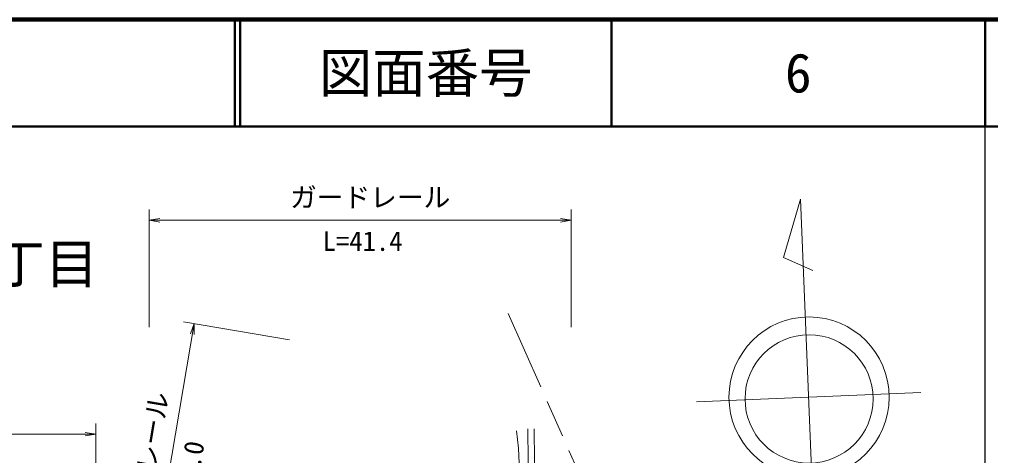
# Model space of a CAD drawing. Units: millimetres at full size, sheet at 1:1000; details may follow other scales. Extents: x 40000 to 680000, y 20000 to 380000.
# Drawn here: x 488580 to 579500, y 339213 to 380000 of the extents above; entities that cross this region are included whole.
import ezdxf
from ezdxf.enums import TextEntityAlignment as Align

# ---------------------------------------------------------------- set-up
doc = ezdxf.new("R2010")
doc.units = ezdxf.units.MM
doc.header["$LTSCALE"] = 1000
doc.linetypes.add('CHAIN', pattern=[18.5, 12, -1.5, 3.5, -1.5])
for name, color, linetype, lineweight in [('M-BGD', 7, 'Continuous', 13), ('M-BMK', 2, 'CHAIN', 13), ('M-BMK-SRVR', 3, 'Continuous', 13), ('M-STR-HTXT', 7, 'Continuous', 13), ('M-TTL', 2, 'Continuous', 140), ('M-TTL-BAND', 7, 'Continuous', 25), ('M-TTL-LINE', 7, 'Continuous', 50)]:
    doc.layers.add(name, color=color, linetype=linetype, lineweight=lineweight)
doc.layers.add('M-BMK-HTXT', color=7, linetype='Continuous')
doc.layers.add('M-TTL-TXT', color=7, linetype='Continuous')
doc.styles.add('ＭＳ ゴシック', font='')
doc.styles.get('ＭＳ ゴシック').set_extended_font_data('MS Gothic')

# ---------------------------------------------------------------- blocks, each defined once
blk = doc.blocks.new('open_arrow')
at = {"color": 0, "linetype": 'Continuous', "lineweight": -2}
blk.add_lwpolyline([(7.5, 1.25), (0, 0), (7.5, -1.25)], dxfattribs=at)

msp = doc.modelspace()

# ---------------------------------------------------------------- linework, layer by layer
at = {"layer": 'M-BGD'}
for points in [[(532133, 314802), (533256, 318163), (534081, 321200), (534954, 324846), (535515, 328039), (535826, 330438), (536060, 333180), (536184, 335907), (536216, 338726), (536184, 341717)], [(532736, 314579), (533851, 317972), (534702, 321024), (535595, 324676), (536177, 327919), (536544, 330279), (536728, 333164), (536784, 335890), (536816, 338726), (536784, 341724)], [(533885, 326731), (534680, 330501), (535012, 332339), (535282, 334915), (535412, 337813), (535303, 339900), (535116, 341536)]]:
    msp.add_lwpolyline(points, dxfattribs=at)
at = {"layer": 'M-BMK'}
msp.add_line((552397, 311826), (534330, 352509), dxfattribs=at)
at = {"layer": 'M-BMK-SRVR'}
for p, q in [((561703, 363185), (560120, 357743)), ((563071, 330181), (561703, 363185)), ((560120, 357743), (562856, 356509)), ((551978, 344235), (572962, 345105))]:
    msp.add_line(p, q, dxfattribs=at)
for centre, radius in [((562512, 344672), 7501), ((562510, 344514), 6000)]:
    msp.add_circle(centre, radius, dxfattribs=at)
at = {"layer": 'M-STR-HTXT'}
for p, q in [((500715, 351218), (500715, 362218)), ((540222, 351218), (540222, 362218)), ((500715, 361218), (540222, 361218)), ((499754, 320831), (504942, 351550)), ((513850, 350045), (503956, 351716)), ((495727, 336218), (495727, 342218)), ((465205, 341218), (495727, 341218))]:
    msp.add_line(p, q, dxfattribs=at)
at = {"layer": 'M-TTL'}
msp.add_line((680000, 380000), (40000, 380000), dxfattribs=at)
at = {"layer": 'M-TTL-BAND'}
msp.add_line((579000, 20000), (579000, 370000), dxfattribs=at)
at = {"layer": 'M-TTL-LINE'}
for p, q in [((508747, 380000), (508747, 370000)), ((509247, 380000), (509247, 370000)), ((543997, 380000), (543997, 370000)), ((579000, 380000), (579000, 370000)), ((40000, 370000), (680000, 370000))]:
    msp.add_line(p, q, dxfattribs=at)

# ---------------------------------------------------------------- block references
at = {"layer": 'M-STR-HTXT', "xscale": 133, "yscale": 133}
msp.add_blockref('open_arrow', (500715, 361218), dxfattribs=at)
for p, rotation in [((540222, 361218), 180), ((504942, 351550), 260.4), ((495727, 341218), 180)]:
    msp.add_blockref('open_arrow', p, dxfattribs=dict(at, rotation=rotation))

# ---------------------------------------------------------------- texts
at = {"layer": 'M-BMK-HTXT', "style": 'ＭＳ ゴシック'}
msp.add_text('椋野町3丁目', height=3666, dxfattribs=at).set_placement((482224, 357156), align=Align.MIDDLE_CENTER)
at = {"layer": 'M-STR-HTXT', "style": 'ＭＳ ゴシック'}
msp.add_text('ガードレール', height=1833, dxfattribs=at).set_placement((521418, 363365), align=Align.MIDDLE_CENTER)
msp.add_text('L=41.4', height=1833, dxfattribs=at).set_placement((520708, 357805), align=Align.BOTTOM_CENTER)
msp.add_text('ガードレール', height=1833, rotation=80.412, dxfattribs=at).set_placement((500433, 337730), align=Align.MIDDLE_CENTER)
msp.add_text('L=32.0', height=1833, rotation=80.412, dxfattribs=at).set_placement((505836, 336613), align=Align.BOTTOM_CENTER)
at = {"layer": 'M-TTL-TXT', "style": 'ＭＳ ゴシック'}
for s, p in [('図面番号', (526622, 375000)), ('6', (561497, 375000))]:
    msp.add_text(s, height=3666, dxfattribs=at).set_placement(p, align=Align.MIDDLE_CENTER)

doc.saveas('drawing.dxf')
